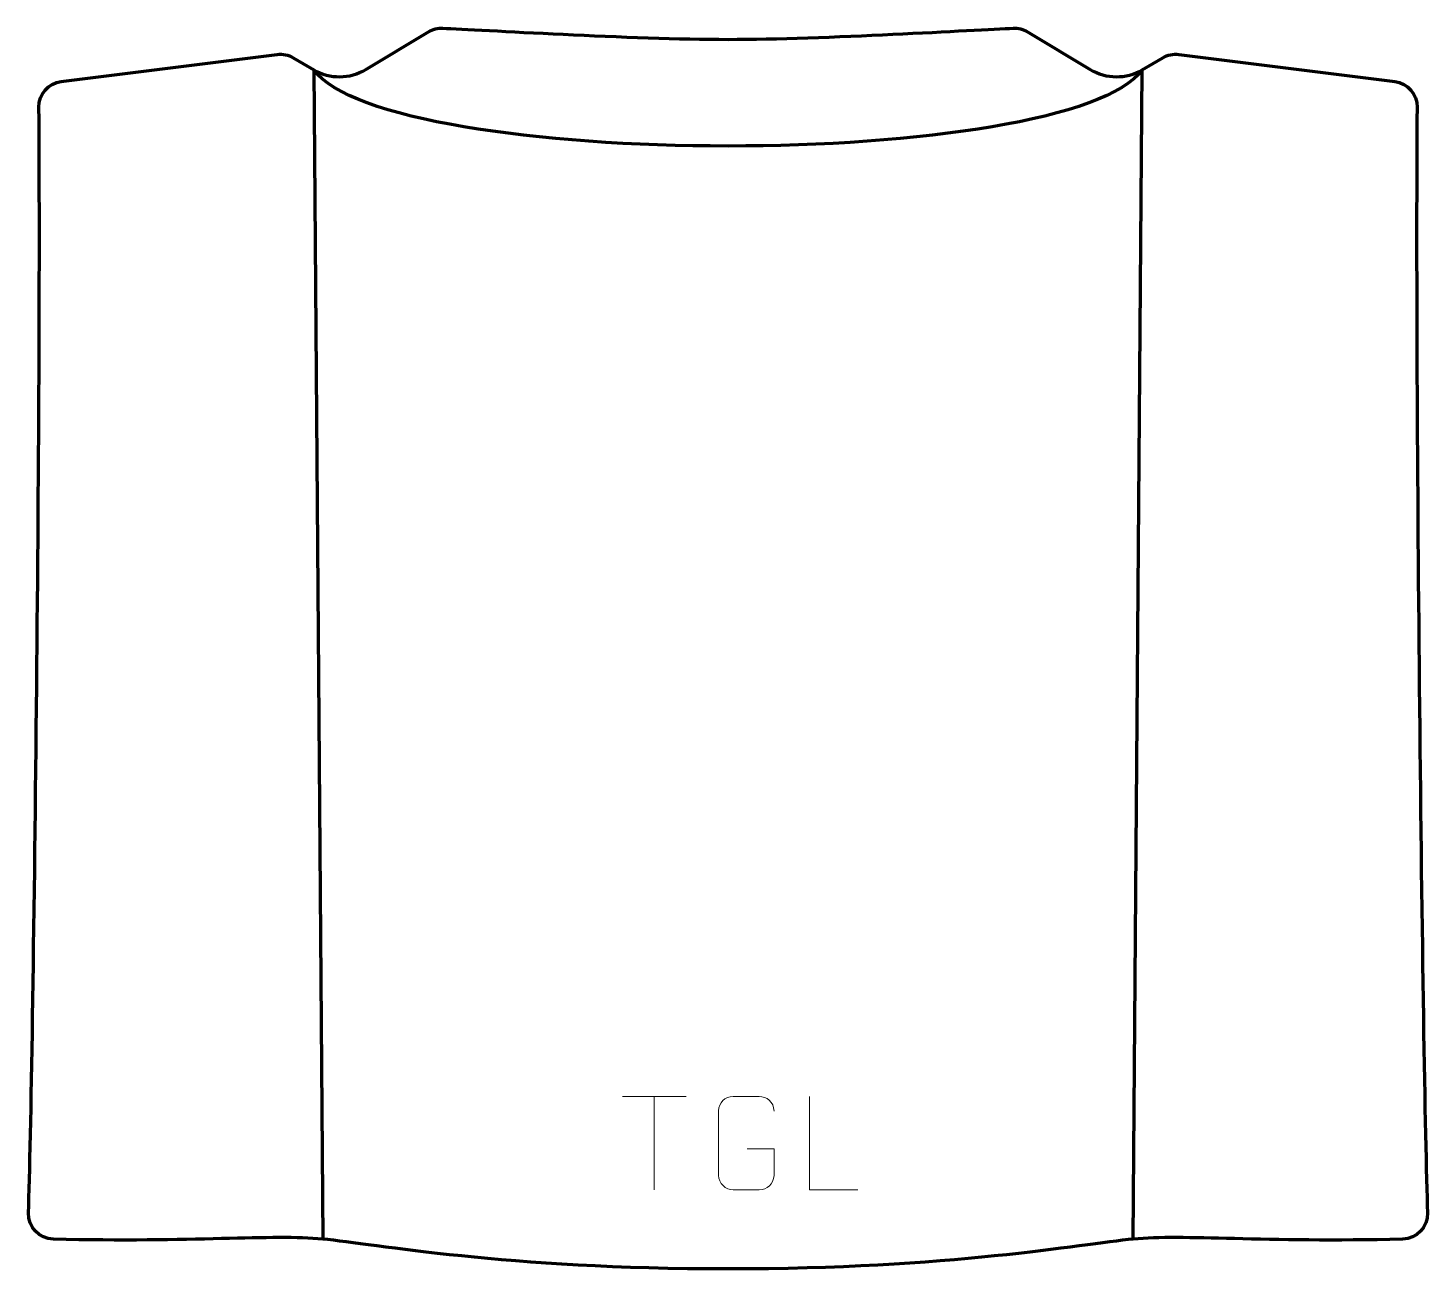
# Model space of a CAD drawing. Header units: millimetres. Extents: x -187 to 187, y -166 to 166.
import ezdxf

# ---------------------------------------------------------------- set-up
doc = ezdxf.new("R2010")
doc.units = ezdxf.units.MM
doc.header["$MEASUREMENT"] = 0
for name, color, linetype in [('layer 1', 7, 'Continuous'), ('layer 2', 7, 'Continuous'), ('layer 3', 7, 'Continuous')]:
    doc.layers.add(name, color=color, linetype=linetype)

msp = doc.modelspace()

# ---------------------------------------------------------------- linework, layer by layer
at = {"layer": 'layer 1', "color": 250, "lineweight": 9}
for points in [[(-28.2239, -119.8645), (-28.2239, -119.8645), (-11.2367, -119.8645), (-11.2367, -119.8645)], [(-19.7301, -144.7945), (-19.7301, -144.7945), (-19.7301, -119.841), (-19.7301, -119.841)]]:
    msp.add_open_spline(points, degree=3, dxfattribs=at)
for points, knots in [([(5.1475, -133.8084), (5.1475, -133.8084), (12.3156, -133.8084), (12.3156, -133.8084), (12.3156, -133.8084), (12.3156, -133.8084), (12.3156, -140.9765), (12.3156, -140.9765), (12.3156, -140.9765), (12.1759, -143.2999), (10.4987, -144.7795), (8.3509, -144.7903), (8.3509, -144.7903), (6.0191, -144.7899), (3.6871, -144.7899), (1.3556, -144.7903), (1.3556, -144.7903), (-0.5693, -144.8957), (-2.5415, -143.0112), (-2.5303, -140.9939), (-2.5303, -140.9939), (-2.5299, -135.2238), (-2.5299, -129.4541), (-2.5303, -123.6848), (-2.5303, -123.6848), (-2.5261, -121.5467), (-0.7793, -119.8275), (1.373, -119.8409), (1.373, -119.8409), (3.6987, -119.8409), (6.0248, -119.8409), (8.3509, -119.8409), (8.3509, -119.8409), (10.2976, -119.8055), (12.289, -121.297), (12.3156, -123.7347)], [0, 0, 0, 0, 0.1, 0.1, 0.1, 0.1, 0.2, 0.2, 0.2, 0.2, 0.3, 0.3, 0.3, 0.3, 0.4, 0.4, 0.4, 0.4, 0.5, 0.5, 0.5, 0.5, 0.6, 0.6, 0.6, 0.6, 0.7, 0.7, 0.7, 0.7, 0.8, 0.8, 0.8, 0.8, 1, 1, 1, 1]), ([(34.7657, -144.7946), (34.7657, -144.7946), (21.8166, -144.7946), (21.8166, -144.7946), (21.8166, -144.7946), (21.8166, -144.7946), (21.8166, -119.841), (21.8166, -119.841)], [0, 0, 0, 0, 0.33333333, 0.33333333, 0.33333333, 0.33333333, 1, 1, 1, 1])]:
    msp.add_open_spline(points, degree=3, knots=knots, dxfattribs=at)
at = {"layer": 'layer 2', "color": 230, "lineweight": 200}
msp.add_open_spline([(-0.0001, -166), (59.5114, -166), (94.3549, -159.3688), (108.4674, -158.0085), (108.4674, -158.0085), (121.7664, -156.7265), (143.3695, -158.9176), (180.5336, -158.0362), (180.5336, -158.0362), (184.3305, -157.946), (187.3256, -154.7735), (187.194, -150.978), (187.194, -150.978), (185.8263, -111.56), (183.7544, 71.5145), (184.4085, 144.8697), (184.4085, 144.8697), (184.4395, 148.334), (181.872, 151.2691), (178.4345, 151.7023), (178.4345, 151.7023), (178.4345, 151.7023), (120.6382, 158.9847), (120.6382, 158.9847), (120.6382, 158.9847), (119.1404, 159.1734), (117.6224, 158.8605), (116.3213, 158.0946), (116.3213, 158.0946), (116.3213, 158.0946), (110.8705, 154.8868), (110.8705, 154.8868), (110.8705, 154.8868), (106.5596, 152.3496), (101.2069, 152.3726), (96.9178, 154.9461), (96.9178, 154.9461), (96.9178, 154.9461), (80.1164, 165.0271), (80.1164, 165.0271), (80.1164, 165.0271), (78.978, 165.7097), (77.6703, 166.0462), (76.3438, 165.9951), (76.3438, 165.9951), (66.4219, 165.6109), (25.6962, 163.013), (-0.0001, 163.013), (-0.0001, 163.013), (-25.6964, 163.013), (-66.4222, 165.6109), (-76.344, 165.9951), (-76.344, 165.9951), (-77.6701, 166.0462), (-78.9782, 165.7097), (-80.1163, 165.0271), (-80.1163, 165.0271), (-80.1163, 165.0271), (-96.918, 154.9461), (-96.918, 154.9461), (-96.918, 154.9461), (-101.2071, 152.3726), (-106.5598, 152.3496), (-110.8708, 154.8868), (-110.8708, 154.8868), (-110.8708, 154.8868), (-116.3215, 158.0946), (-116.3215, 158.0946), (-116.3215, 158.0946), (-117.6226, 158.8605), (-119.1406, 159.1734), (-120.6385, 158.9847), (-120.6385, 158.9847), (-120.6385, 158.9847), (-178.4348, 151.7023), (-178.4348, 151.7023), (-178.4348, 151.7023), (-181.8722, 151.2691), (-184.4397, 148.334), (-184.4087, 144.8697), (-184.4087, 144.8697), (-183.7546, 71.5145), (-185.8265, -111.56), (-187.1939, -150.978), (-187.1939, -150.978), (-187.3258, -154.7735), (-184.3307, -157.946), (-180.5338, -158.0362), (-180.5338, -158.0362), (-143.3697, -158.9176), (-121.7667, -156.7265), (-108.4676, -158.0085), (-108.4676, -158.0085), (-94.3551, -159.3688), (-59.5116, -166), (-0.0001, -166)], degree=3, knots=[0, 0, 0, 0, 0.04, 0.04, 0.04, 0.04, 0.08, 0.08, 0.08, 0.08, 0.12, 0.12, 0.12, 0.12, 0.16, 0.16, 0.16, 0.16, 0.2, 0.2, 0.2, 0.2, 0.24, 0.24, 0.24, 0.24, 0.28, 0.28, 0.28, 0.28, 0.32, 0.32, 0.32, 0.32, 0.36, 0.36, 0.36, 0.36, 0.4, 0.4, 0.4, 0.4, 0.44, 0.44, 0.44, 0.44, 0.48, 0.48, 0.48, 0.48, 0.52, 0.52, 0.52, 0.52, 0.56, 0.56, 0.56, 0.56, 0.6, 0.6, 0.6, 0.6, 0.64, 0.64, 0.64, 0.64, 0.68, 0.68, 0.68, 0.68, 0.72, 0.72, 0.72, 0.72, 0.76, 0.76, 0.76, 0.76, 0.8, 0.8, 0.8, 0.8, 0.84, 0.84, 0.84, 0.84, 0.88, 0.88, 0.88, 0.88, 0.92, 0.92, 0.92, 0.92, 1, 1, 1, 1], dxfattribs=at)
at = {"layer": 'layer 3', "color": 142, "lineweight": 200}
msp.add_open_spline([(108.4675, -158.0084), (108.4675, -158.0084), (110.8706, 154.8868), (110.8706, 154.8868), (110.8706, 154.8868), (101.146, 141.4124), (50.461, 134.4547), (0, 134.4547), (0, 134.4547), (-50.461, 134.4547), (-101.146, 141.4124), (-110.8707, 154.8868), (-110.8707, 154.8868), (-110.8707, 154.8868), (-108.4675, -158.0084), (-108.4675, -158.0084)], degree=3, knots=[0, 0, 0, 0, 0.2, 0.2, 0.2, 0.2, 0.4, 0.4, 0.4, 0.4, 0.6, 0.6, 0.6, 0.6, 1, 1, 1, 1], dxfattribs=at)

doc.saveas('drawing.dxf')
